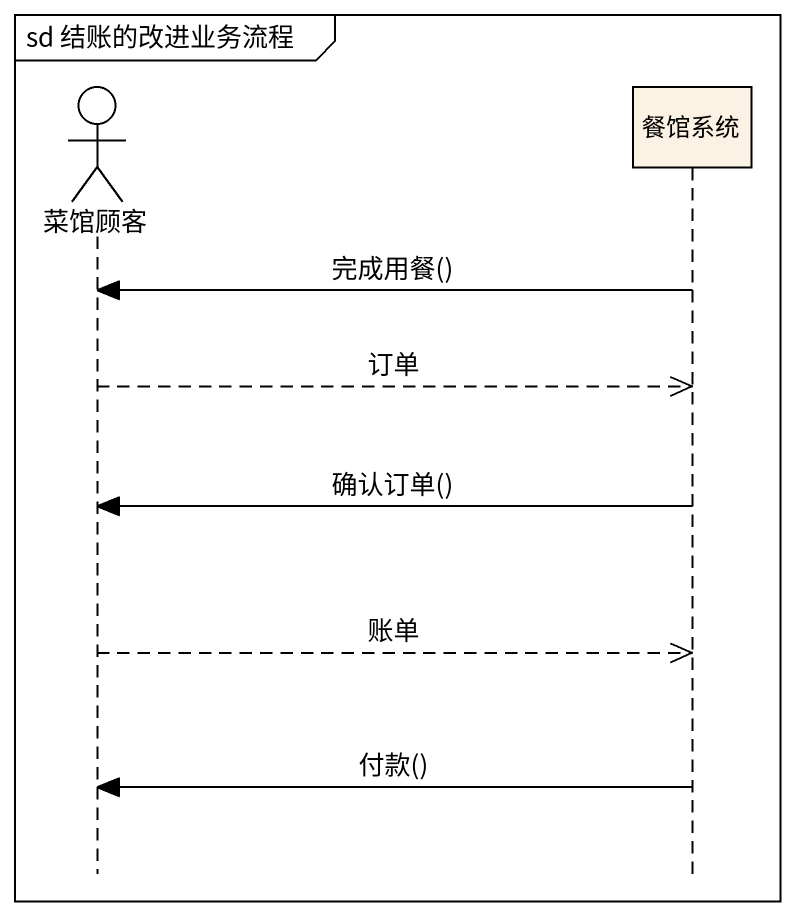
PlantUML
@startuml
mainframe sd 结账的改进业务流程
hide footbox
actor 菜馆顾客
participant 餐馆系统

餐馆系统 -> 菜馆顾客 : 完成用餐()
菜馆顾客 -->> 餐馆系统 : 订单
餐馆系统 -> 菜馆顾客 : 确认订单()
菜馆顾客 -->> 餐馆系统 : 账单
餐馆系统 -> 菜馆顾客 : 付款()
@enduml
